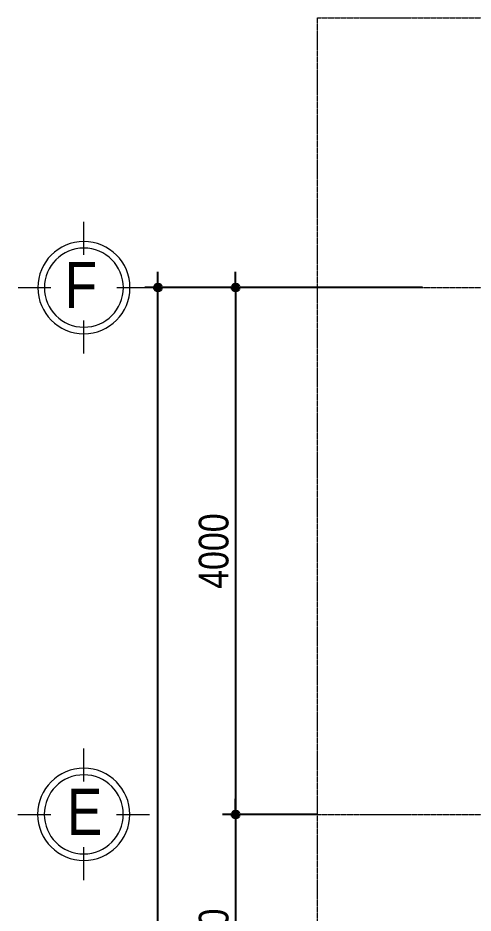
# Model space of a CAD drawing. Extents: x -79995 to 347433, y -157641 to 104789.
# Drawn here: x -17830 to -14374, y 44799 to 51593 of the extents above; entities that cross this region are included whole.
import ezdxf
from ezdxf.enums import TextEntityAlignment as Align

# ---------------------------------------------------------------- set-up
doc = ezdxf.new("R2010")
doc.units = 0
doc.linetypes.add('ACAD_ISO10W100', pattern=[18, 12, -3, 0, -3])
doc.layers.get('DEFPOINTS').update_dxf_attribs({"linetype": 'CONTINUOUS'})
doc.layers.add('DIM', color=1, linetype='CONTINUOUS')
doc.layers.add('TAGS', color=60, linetype='CONTINUOUS')
doc.layers.add('TEN TRUC', color=3, linetype='CONTINUOUS', lineweight=18)
doc.layers.add('TRUC', color=24, linetype='CONTINUOUS', lineweight=0)
doc.styles.add('HEL-CONDENSE', font='')
doc.styles.add('VNI-HELVE-CONDENSEN', font='')
doc.styles.get('HEL-CONDENSE').set_extended_font_data('VNI-Helve-Condense')
doc.styles.get('VNI-HELVE-CONDENSEN').set_extended_font_data('VNI-Helve-Condense')
doc.dimstyles.new('D100', dxfattribs={"dimtxt": 225, "dimasz": 1.2, "dimexe": 100, "dimexo": 0, "dimgap": 50, "dimtad": 1, "dimdec": 0, "dimzin": 13, "dimdsep": 46, "dimtxsty": 'HEL-CONDENSE', "dimblk": 'D50', "dimcen": 0, "dimclrd": 1, "dimclre": 1, "dimclrt": 7, "dimadec": 0, "dimazin": 0, "dimtfac": 1, "dimtdec": 0, "dimtmove": 0, "dimatfit": 3, "dimldrblk": 'D50', "dimfxl": 1, "dimtolj": 1, "dimtzin": 13, "dimarcsym": 0})

# ---------------------------------------------------------------- blocks, each defined once
blk = doc.blocks.new('D50')
at = {"layer": 'DIM'}
blk.add_hatch(color=256, dxfattribs=at).paths.add_polyline_path([(25, 0, 1), (-25, 0, 1)])
blk.add_line((25, 0), (100, 0), dxfattribs=at)
blk.add_circle((0, 0), 25, dxfattribs=at)
blk = doc.blocks.new('*D170')
at = {"layer": 'DEFPOINTS', "color": 0, "transparency": 16777216}
for p in [(-15555.5, 49546.2), (-16177.4, 45546.2), (-15555.5, 45546.2)]:
    blk.add_point(p, dxfattribs=at)
at = {"layer": 'DIM', "color": 1, "lineweight": -2, "transparency": 16777216}
for p, q in [((-15555.5, 49546.2), (-16277.4, 49546.2)), ((-16177.4, 49545), (-16177.4, 45547.4)), ((-15555.5, 45546.2), (-16277.4, 45546.2))]:
    blk.add_line(p, q, dxfattribs=at)
at = {"layer": 'DIM', "color": 1, "lineweight": -2, "transparency": 16777216, "xscale": 1.199999999999999, "yscale": 1.199999999999999, "zscale": 1.199999999999999}
for p, rotation in [((-16177.4, 49546.2), 90), ((-16177.4, 45546.2), 270)]:
    blk.add_blockref('D50', p, dxfattribs=dict(at, rotation=rotation))
at = {"layer": 'DIM', "color": 7, "transparency": 16777216, "insert": (-16342.3, 47546.2), "char_height": 225, "attachment_point": 5, "rotation": 90, "style": 'HEL-CONDENSE'}
blk.add_mtext('\\A1;4000', dxfattribs=at)
blk = doc.blocks.new('*D171')
at = {"layer": 'DEFPOINTS', "color": 0, "transparency": 16777216}
for p in [(-15555.5, 45546.2), (-16177.4, 43546.2), (-15555.5, 43546.2)]:
    blk.add_point(p, dxfattribs=at)
at = {"layer": 'DIM', "color": 1, "lineweight": -2, "transparency": 16777216}
for p, q in [((-15555.5, 45546.2), (-16277.4, 45546.2)), ((-16177.4, 45545), (-16177.4, 43547.4)), ((-15555.5, 43546.2), (-16277.4, 43546.2))]:
    blk.add_line(p, q, dxfattribs=at)
at = {"layer": 'DIM', "color": 1, "lineweight": -2, "transparency": 16777216, "xscale": 1.199999999999999, "yscale": 1.199999999999999, "zscale": 1.199999999999999}
for p, rotation in [((-16177.4, 45546.2), 90), ((-16177.4, 43546.2), 270)]:
    blk.add_blockref('D50', p, dxfattribs=dict(at, rotation=rotation))
at = {"layer": 'DIM', "color": 7, "transparency": 16777216, "insert": (-16342.3, 44546.2), "char_height": 225, "attachment_point": 5, "rotation": 90, "style": 'HEL-CONDENSE'}
blk.add_mtext('\\A1;2000', dxfattribs=at)
blk = doc.blocks.new('A$C206177D3')
at = {"layer": 'TEN TRUC', "ltscale": 1000}
for p, q in [((-36.6, 240.1), (-36.6, 490.1)), ((-286.6, -9.9), (-536.6, -9.9)), ((463.4, -9.9), (213.4, -9.9)), ((-36.6, -509.9), (-36.6, -259.9))]:
    blk.add_line(p, q, dxfattribs=at)
blk.add_circle((-36.6, -9.9), 350, dxfattribs=at)
at = {"layer": 'TEN TRUC', "color": 254, "ltscale": 1000}
blk.add_circle((-36.6, -9.9), 300, dxfattribs=at)
blk = doc.blocks.new('*D361')
at = {"layer": 'DEFPOINTS', "color": 0, "transparency": 16777216}
for p in [(-16766.8, 49546.2), (-14758.8, 49546.2), (-15058.8, 35546.2)]:
    blk.add_point(p, dxfattribs=at)
at = {"layer": 'DIM', "color": 1, "lineweight": -2, "transparency": 16777216}
for p, q in [((-14758.8, 49546.2), (-16866.8, 49546.2)), ((-16766.8, 35547.4), (-16766.8, 49545)), ((-15058.8, 35546.2), (-16866.8, 35546.2))]:
    blk.add_line(p, q, dxfattribs=at)
at = {"layer": 'DIM', "color": 1, "lineweight": -2, "transparency": 16777216, "xscale": 1.199999999999999, "yscale": 1.199999999999999, "zscale": 1.199999999999999}
for p, rotation in [((-16766.8, 49546.2), 90), ((-16766.8, 35546.2), 270)]:
    blk.add_blockref('D50', p, dxfattribs=dict(at, rotation=rotation))
at = {"layer": 'DIM', "color": 7, "transparency": 16777216, "insert": (-16931.7, 42546.2), "char_height": 225, "attachment_point": 5, "rotation": 90, "style": 'HEL-CONDENSE'}
blk.add_mtext('\\A1;14000', dxfattribs=at)

msp = doc.modelspace()

# ---------------------------------------------------------------- linework, layer by layer
at = {"layer": 'TRUC', "linetype": 'ACAD_ISO10W100', "ltscale": 0.2}
msp.add_lwpolyline([(-15555.532, 51593.418), (22214.78, 51593.418), (22214.78, 30516.389), (-15555.532, 30516.389)], close=True, dxfattribs=at)
for points in [[(-15555.532, 49546.161), (22214.78, 49546.161)], [(-15555.532, 45546.161), (22214.78, 45546.161)]]:
    msp.add_lwpolyline(points, dxfattribs=at)

# ---------------------------------------------------------------- block references
at = {"layer": 'TAGS', "ltscale": 1000}
ref = msp.add_blockref('A$C206177D3', (-17365.569, 49556.015), dxfattribs=dict(at, xscale=-1))
ref.add_attrib('A', 'F', dxfattribs={"color": 7, "ltscale": 1000, "height": 350, "style": 'VNI-HELVE-CONDENSEN'}).set_placement((-17351.531, 49390.377), align=Align.CENTER)
ref = msp.add_blockref('A$C206177D3', (-17366.683, 45558.061), dxfattribs=dict(at, xscale=-1))
ref.add_attrib('A', 'E', dxfattribs={"color": 7, "ltscale": 1000, "height": 350, "style": 'VNI-HELVE-CONDENSEN'}).set_placement((-17323.712, 45392.423), align=Align.CENTER)

# ---------------------------------------------------------------- dimensions: what is measured, and where the dimension line sits
at = {"layer": 'DIM'}
for base, p1, p2, picture, middle in [((-16766.776, 49546.161), (-15058.816, 35546.161), (-14758.803, 49546.161), '*D361', (-16931.676, 42546.161)), ((-16177.392, 43546.161), (-15555.532, 45546.161), (-15555.532, 43546.161), '*D171', (-16342.292, 44546.161))]:
    dim = msp.add_linear_dim(base=base, p1=p1, p2=p2, angle=90, dimstyle='D100', override={"dimtmove": 1}, dxfattribs=at)
    dim.commit()
    dim.dimension.update_dxf_attribs({"geometry": picture, "text_midpoint": middle})
dim = msp.add_aligned_dim(p1=(-15555.532, 49546.161), p2=(-15555.532, 45546.161), distance=-621.86, dimstyle='D100', dxfattribs=at)
dim.commit()
dim.dimension.update_dxf_attribs({"geometry": '*D170', "text_midpoint": (-16342.292, 47546.161)})

doc.saveas('drawing.dxf')
